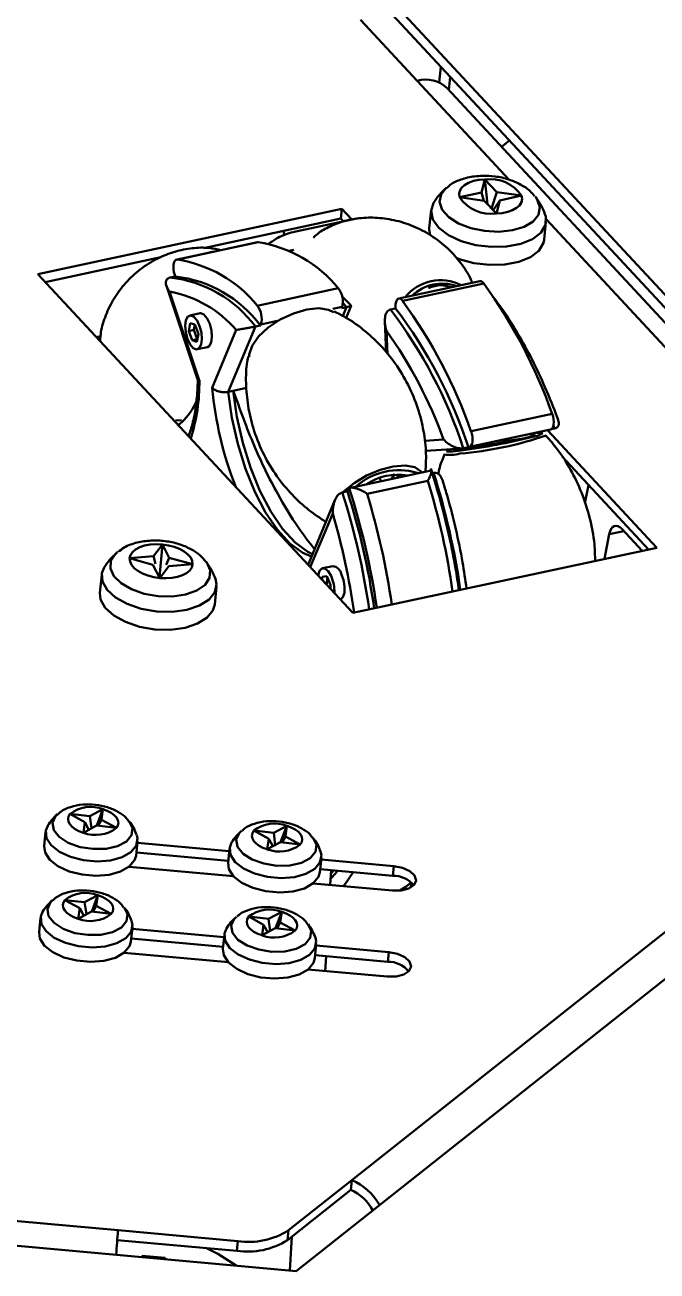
# Model space of a CAD drawing. Header units: millimetres. Extents: x 263 to 2983, y 441 to 2500.
# Drawn here: x 2351.6 to 2406.4, y 1610.5 to 1718.4 of the extents above; entities that cross this region are included whole.
import ezdxf

# ---------------------------------------------------------------- set-up
doc = ezdxf.new("R2010")
doc.units = ezdxf.units.MM
doc.header["$LTSCALE"] = 0.5
doc.layers.add('BOL', color=7, linetype='Continuous', lineweight=50)

msp = doc.modelspace()

# ---------------------------------------------------------------- linework, layer by layer
at = {"layer": 'BOL'}
for p, q in [((2381.8, 1722.27), (2438.83, 1660.93)), ((2381.7, 1721.26), (2438.23, 1660.45)), ((2380.73, 1718.89), (2385.64, 1713.61)), ((2387.69, 1714.81), (2387.55, 1713.45)), ((2385.64, 1713.61), (2393.61, 1705.04)), ((2388.37, 1712.81), (2388.49, 1713.96)), ((2430.55, 1667.43), (2388.22, 1712.97)), ((2393.62, 1708.43), (2392.94, 1707.89)), ((2391.19, 1703.94), (2391.49, 1705.06)), ((2391.49, 1705.06), (2391.72, 1702.91)), ((2391.49, 1705.06), (2392.54, 1703.97)), ((2389.31, 1703.52), (2391.19, 1703.94)), ((2391.44, 1703.2), (2389.31, 1703.52)), ((2391.19, 1703.94), (2391.42, 1703.2)), ((2392.54, 1703.97), (2392.07, 1702.55)), ((2392.54, 1703.97), (2394.67, 1703.66)), ((2394.67, 1703.66), (2392.78, 1703.24)), ((2395.9, 1703.53), (2395.85, 1703.6)), ((2352.77, 1696.87), (2379.11, 1702.51)), ((2379.02, 1701.67), (2379.11, 1702.51)), ((2379.11, 1702.51), (2379.97, 1701.59)), ((2386.84, 1702.41), (2386.68, 1700.85)), ((2392.49, 1702.11), (2391.44, 1703.2)), ((2392.78, 1703.24), (2392.21, 1702.39)), ((2392.78, 1703.24), (2392.49, 1702.11)), ((2367.13, 1699.12), (2379.02, 1701.67)), ((2375.13, 1700.55), (2380.4, 1701.68)), ((2379.02, 1701.67), (2379.25, 1701.43)), ((2396.63, 1699.83), (2396.79, 1701.39)), ((2396.8, 1701.61), (2413.4, 1683.75)), ((2374.17, 1700.24), (2374.03, 1700.6)), ((2371.8, 1699.62), (2364.78, 1698.11)), ((2371.86, 1699.62), (2364.83, 1698.12)), ((2371.8, 1699.62), (2371.86, 1699.62)), ((2353.4, 1696.18), (2363.41, 1698.33)), ((2367.87, 1698.78), (2367.16, 1698.62)), ((2374.54, 1698.89), (2374.94, 1698.96)), ((2374.57, 1698.88), (2374.94, 1698.96)), ((2380.05, 1667.52), (2352.77, 1696.87)), ((2364.62, 1696.8), (2364.67, 1696.66)), ((2363.9, 1695.84), (2366.63, 1687.69)), ((2364.23, 1696.56), (2364.67, 1696.66)), ((2391.05, 1696.25), (2384.03, 1694.75)), ((2391.4, 1696.05), (2384.38, 1694.55)), ((2364.17, 1695.36), (2366.75, 1687.67)), ((2371.77, 1694.13), (2378.79, 1695.64)), ((2379.12, 1694.02), (2378.33, 1693.85)), ((2379.08, 1693.92), (2379.12, 1694.02)), ((2379.52, 1694.01), (2379.08, 1693.92)), ((2379.52, 1694.01), (2379.19, 1694.38)), ((2379.19, 1693.24), (2379.52, 1694.01)), ((2379.48, 1693.08), (2379.91, 1694.12)), ((2383.32, 1693.8), (2383.76, 1693.89)), ((2383.76, 1693.89), (2383.76, 1694.04)), ((2365.97, 1692.62), (2365.84, 1691.93)), ((2366.82, 1693.47), (2365.94, 1693.28)), ((2366.38, 1692.5), (2365.97, 1692.62)), ((2366.37, 1692.5), (2366.28, 1692.03)), ((2366.67, 1691.69), (2366.38, 1692.5)), ((2372.05, 1692.42), (2372.09, 1692.51)), ((2373.64, 1692.84), (2372.09, 1692.51)), ((2382.83, 1692.75), (2382.93, 1690.08)), ((2358.2, 1691.49), (2357.84, 1691.41)), ((2366.28, 1692.03), (2365.84, 1691.93)), ((2365.84, 1691.93), (2366.13, 1691.13)), ((2366.28, 1692.03), (2366.57, 1691.22)), ((2366.54, 1691.01), (2366.67, 1691.69)), ((2367.87, 1687.02), (2369.96, 1692.03)), ((2371.61, 1692.32), (2369.26, 1686.66)), ((2371.61, 1692.32), (2372.05, 1692.42)), ((2382.98, 1691.96), (2383.06, 1689.94)), ((2366.57, 1691.22), (2366.13, 1691.13)), ((2366.13, 1691.13), (2366.54, 1691.01)), ((2366.57, 1691.22), (2366.58, 1691.22)), ((2366.57, 1690.35), (2367.45, 1690.53)), ((2369.26, 1686.66), (2369.7, 1686.76)), ((2369.7, 1686.76), (2370.83, 1687)), ((2364.69, 1684.17), (2365.21, 1684.22)), ((2390.3, 1683.26), (2397.33, 1684.76)), ((2390.17, 1681.89), (2397.19, 1683.4)), ((2396.21, 1683.19), (2396.28, 1683.11)), ((2396.93, 1683.34), (2406.39, 1673.16)), ((2397.53, 1683.48), (2397.26, 1683.42)), ((2397.53, 1683.48), (2397.44, 1683.76)), ((2386.28, 1682.42), (2387.92, 1682.54)), ((2386.37, 1681.55), (2389.51, 1681.77)), ((2389.63, 1681.79), (2390.07, 1681.88)), ((2390.14, 1681.89), (2390.07, 1681.88)), ((2391.35, 1682.15), (2391.39, 1681.93)), ((2391.37, 1682.07), (2391.39, 1681.93)), ((2393.36, 1682.29), (2393.31, 1682.57)), ((2393.36, 1682.29), (2393.34, 1682.43)), ((2398.19, 1681.06), (2405.67, 1673.01)), ((2386.83, 1679.85), (2379.85, 1678.36)), ((2383.9, 1679.23), (2384.11, 1679.54)), ((2385.69, 1679.61), (2385.62, 1679.65)), ((2386.56, 1678.97), (2381.29, 1677.84)), ((2382.52, 1678.93), (2382.34, 1679.27)), ((2400.48, 1678.59), (2400.17, 1677.01)), ((2379.15, 1677.96), (2379.59, 1678.06)), ((2379.63, 1678.15), (2379.59, 1678.06)), ((2378.51, 1677.28), (2376.24, 1671.84)), ((2378.31, 1676.12), (2376.37, 1671.47)), ((2401.85, 1672.19), (2402.27, 1674.34)), ((2403.53, 1674.6), (2402.27, 1674.34)), ((2405.12, 1672.89), (2403.35, 1674.79)), ((2362.79, 1672.42), (2363.56, 1673.45)), ((2363.56, 1673.45), (2363.3, 1670.61)), ((2363.56, 1673.45), (2364.15, 1672.29)), ((2406.39, 1673.16), (2380.05, 1667.52)), ((2359.68, 1672.79), (2359.61, 1672.74)), ((2360.72, 1672.25), (2362.79, 1672.42)), ((2362.74, 1671.69), (2360.72, 1672.25)), ((2362.79, 1672.42), (2362.95, 1671.76)), ((2364.15, 1672.29), (2363.88, 1671.68)), ((2364.15, 1672.29), (2366.17, 1671.73)), ((2363.33, 1670.54), (2362.74, 1671.69)), ((2364.1, 1671.56), (2363.33, 1670.54)), ((2366.17, 1671.73), (2364.1, 1671.56)), ((2378.31, 1671.57), (2377.43, 1671.38)), ((2358.3, 1670.82), (2358.14, 1669.26)), ((2377.4, 1670.64), (2377.39, 1670.38)), ((2377.79, 1670.69), (2377.4, 1670.64)), ((2378.13, 1669.96), (2377.79, 1670.69)), ((2377.8, 1669.96), (2377.79, 1669.96)), ((2377.83, 1670.6), (2377.8, 1669.96)), ((2377.8, 1669.96), (2377.81, 1669.93)), ((2378.11, 1669.61), (2378.13, 1669.96)), ((2368.09, 1668.24), (2368.25, 1669.8)), ((2438.83, 1660.93), (2375.14, 1610.51)), ((2427.24, 1655.81), (2379.96, 1618.38)), ((2357.27, 1649.9), (2358.41, 1650.52)), ((2358.41, 1650.52), (2357.87, 1649.09)), ((2358.41, 1650.52), (2358.27, 1649.6)), ((2354.49, 1650.09), (2354.3, 1649.9)), ((2356.84, 1649.39), (2355.55, 1650.1)), ((2355.55, 1650.1), (2357.27, 1649.9)), ((2356.71, 1648.48), (2356.84, 1649.39)), ((2356.84, 1649.39), (2357.19, 1648.74)), ((2357.27, 1649.9), (2357.41, 1648.86)), ((2358.27, 1649.6), (2358, 1649.08)), ((2358.27, 1649.6), (2359.57, 1648.9)), ((2353.44, 1648.56), (2353.31, 1647.31)), ((2357.85, 1649.09), (2356.71, 1648.48)), ((2359.57, 1648.9), (2357.85, 1649.09)), ((2370.42, 1648.65), (2370.23, 1648.46)), ((2372.78, 1647.95), (2371.48, 1648.66)), ((2371.48, 1648.66), (2373.2, 1648.46)), ((2373.2, 1648.46), (2374.34, 1649.07)), ((2373.2, 1648.46), (2373.34, 1647.41)), ((2374.34, 1649.07), (2373.8, 1647.65)), ((2374.34, 1649.07), (2374.21, 1648.16)), ((2361.27, 1646.49), (2361.4, 1647.74)), ((2361.39, 1647.6), (2369.35, 1646.88)), ((2372.64, 1647.04), (2372.78, 1647.95)), ((2373.78, 1647.65), (2372.64, 1647.04)), ((2372.78, 1647.95), (2373.12, 1647.3)), ((2375.5, 1647.45), (2373.78, 1647.65)), ((2374.21, 1648.16), (2373.93, 1647.63)), ((2374.21, 1648.16), (2375.5, 1647.45)), ((2361.3, 1646.76), (2369.26, 1646.04)), ((2369.37, 1647.12), (2369.25, 1645.87)), ((2377.2, 1645.05), (2377.33, 1646.3)), ((2377.32, 1646.16), (2383.61, 1645.59)), ((2369.71, 1644.71), (2360.68, 1645.53)), ((2377.23, 1645.32), (2383.53, 1644.75)), ((2378.1, 1643.95), (2378.18, 1645.23)), ((2378.39, 1645.21), (2378.16, 1644.93)), ((2383.61, 1645.59), (2383.53, 1644.75)), ((2383.49, 1643.46), (2376.61, 1644.08)), ((2356.82, 1642.45), (2357.96, 1643.07)), ((2357.96, 1643.07), (2357.43, 1641.64)), ((2357.96, 1643.07), (2357.83, 1642.15)), ((2384.61, 1643.54), (2384.32, 1643.58)), ((2354.05, 1642.64), (2353.85, 1642.45)), ((2356.4, 1641.94), (2355.1, 1642.65)), ((2355.1, 1642.65), (2356.82, 1642.45)), ((2356.27, 1641.03), (2356.4, 1641.94)), ((2356.4, 1641.94), (2356.74, 1641.29)), ((2356.82, 1642.45), (2356.97, 1641.41)), ((2357.83, 1642.15), (2357.56, 1641.62)), ((2357.83, 1642.15), (2359.13, 1641.44)), ((2353, 1641.11), (2352.87, 1639.86)), ((2357.41, 1641.64), (2356.27, 1641.03)), ((2359.13, 1641.44), (2357.41, 1641.64)), ((2369.98, 1641.2), (2369.78, 1641.01)), ((2372.33, 1640.5), (2371.04, 1641.21)), ((2371.04, 1641.21), (2372.76, 1641.01)), ((2372.76, 1641.01), (2373.9, 1641.62)), ((2372.76, 1641.01), (2372.9, 1639.96)), ((2373.9, 1641.62), (2373.36, 1640.2)), ((2373.76, 1640.71), (2373.49, 1640.18)), ((2373.9, 1641.62), (2373.76, 1640.71)), ((2373.76, 1640.71), (2375.06, 1640)), ((2360.83, 1639.04), (2360.96, 1640.29)), ((2360.94, 1640.15), (2368.91, 1639.43)), ((2368.93, 1639.67), (2368.8, 1638.42)), ((2372.2, 1639.59), (2372.33, 1640.5)), ((2373.34, 1640.2), (2372.2, 1639.59)), ((2372.33, 1640.5), (2372.68, 1639.84)), ((2375.06, 1640), (2373.34, 1640.2)), ((2360.85, 1639.31), (2368.82, 1638.59)), ((2376.76, 1637.6), (2376.89, 1638.85)), ((2376.87, 1638.71), (2383.17, 1638.14)), ((2369.27, 1637.26), (2360.23, 1638.08)), ((2376.79, 1637.87), (2383.08, 1637.3)), ((2377.66, 1636.5), (2377.74, 1637.78)), ((2383.17, 1638.14), (2383.08, 1637.3)), ((2383.04, 1636.01), (2376.17, 1636.63)), ((2375.14, 1610.51), (2254.41, 1621.44)), ((2359.71, 1614.05), (2270.09, 1622.16)), ((2379.96, 1618.38), (2374.48, 1614.05)), ((2379.96, 1618.38), (2379.87, 1617.54)), ((2379.87, 1617.54), (2374.39, 1613.2)), ((2370.09, 1613.11), (2359.71, 1614.05)), ((2374.48, 1614.05), (2374.39, 1613.2)), ((2370, 1612.26), (2359.65, 1613.2)), ((2370, 1612.26), (2370.09, 1613.11)), ((2374.59, 1610.56), (2374.77, 1613.5)), ((2361.8, 1611.72), (2361.81, 1611.84)), ((2361.81, 1611.84), (2361.8, 1611.72)), ((2363.8, 1611.66), (2361.81, 1611.84)), ((2363.79, 1611.53), (2363.8, 1611.66))]:
    msp.add_line(p, q, dxfattribs=at)
at = {"layer": 'BOL', "flags": 128}
for points in [[(2391.49, 1705.06), (2390.98, 1705.02), (2390.5, 1704.93), (2390.09, 1704.78), (2389.74, 1704.58), (2389.48, 1704.35), (2389.32, 1704.09), (2389.26, 1703.81), (2389.31, 1703.52)], [(2388.15, 1704.33), (2387.7, 1703.76), (2387.57, 1703.11), (2387.8, 1702.44), (2388.36, 1701.81), (2389.2, 1701.26), (2390.27, 1700.85), (2391.47, 1700.6), (2392.71, 1700.53), (2393.88, 1700.66), (2394.89, 1700.97), (2395.67, 1701.43), (2396.13, 1702.01), (2396.26, 1702.66), (2396.04, 1703.33), (2395.9, 1703.53)], [(2392.49, 1702.11), (2393, 1702.15), (2393.48, 1702.25), (2393.89, 1702.4), (2394.24, 1702.59), (2394.5, 1702.82), (2394.66, 1703.09), (2394.72, 1703.37), (2394.67, 1703.66)], [(2387.07, 1703.06), (2387.05, 1703.03), (2386.84, 1702.33), (2386.99, 1701.59), (2387.5, 1700.88), (2388.34, 1700.25), (2389.43, 1699.73), (2390.7, 1699.38), (2392.05, 1699.22), (2393.38, 1699.25), (2394.6, 1699.48), (2395.61, 1699.89), (2396.34, 1700.45), (2396.74, 1701.12), (2396.77, 1701.85), (2396.7, 1702.07)], [(2386.68, 1700.85), (2386.68, 1700.77), (2386.76, 1700.21)], [(2389.03, 1698.26), (2389.27, 1698.17), (2390.53, 1697.82), (2391.89, 1697.66), (2393.22, 1697.69), (2394.44, 1697.92), (2395.45, 1698.33), (2396.18, 1698.89), (2396.57, 1699.56), (2396.63, 1699.83)], [(2364.83, 1698.12), (2364.73, 1698.1), (2364.64, 1698.02), (2364.57, 1697.89), (2364.52, 1697.71), (2364.51, 1697.51), (2364.52, 1697.28), (2364.56, 1697.04), (2364.62, 1696.8)], [(2384.38, 1694.55), (2384.26, 1694.67), (2384.15, 1694.74), (2384.04, 1694.75), (2383.94, 1694.7), (2383.86, 1694.6), (2383.8, 1694.45), (2383.76, 1694.26), (2383.76, 1694.04)], [(2378.38, 1693.57), (2377.96, 1693.78), (2377.1, 1693.9), (2376.06, 1693.79), (2374.91, 1693.45), (2373.77, 1692.92), (2372.73, 1692.23), (2371.89, 1691.45), (2371.32, 1690.66), (2371.07, 1689.91), (2371.06, 1689.68)], [(2365.73, 1691.26), (2365.95, 1690.78), (2366.22, 1690.46), (2366.5, 1690.34), (2366.74, 1690.45), (2366.91, 1690.76), (2366.97, 1691.23), (2366.93, 1691.8), (2366.78, 1692.36), (2366.56, 1692.84), (2366.29, 1693.17), (2366.01, 1693.29), (2365.77, 1693.18), (2365.6, 1692.86), (2365.54, 1692.39), (2365.58, 1691.83), (2365.73, 1691.26)], [(2367.45, 1690.53), (2367.62, 1690.63), (2367.78, 1690.95), (2367.85, 1691.42), (2367.81, 1691.99), (2367.66, 1692.55), (2367.44, 1693.03), (2367.16, 1693.36), (2366.89, 1693.47), (2366.82, 1693.47)], [(2369.26, 1686.66), (2369.57, 1684.41), (2370.08, 1682.17), (2370.75, 1680.01), (2371.57, 1678), (2372.5, 1676.22), (2373.53, 1674.71), (2374.61, 1673.53), (2375.71, 1672.72), (2376.47, 1672.39)], [(2369.7, 1686.76), (2370.01, 1684.51), (2370.52, 1682.26), (2371.19, 1680.1), (2372, 1678.1), (2372.94, 1676.31), (2373.97, 1674.81), (2375.05, 1673.63), (2376.15, 1672.82), (2376.56, 1672.61)], [(2397.33, 1684.76), (2397.4, 1684.54), (2397.44, 1684.3), (2397.46, 1684.06), (2397.45, 1683.85), (2397.41, 1683.66), (2397.35, 1683.52), (2397.27, 1683.43), (2397.19, 1683.4)], [(2390.14, 1681.89), (2390.24, 1681.93), (2390.32, 1682.02), (2390.39, 1682.16), (2390.42, 1682.34), (2390.43, 1682.56), (2390.42, 1682.79), (2390.37, 1683.03), (2390.3, 1683.26)], [(2388.95, 1681.62), (2389.24, 1681.63), (2389.91, 1681.7)], [(2394.96, 1682.65), (2394.24, 1682.55), (2393.34, 1682.41)], [(2388.17, 1681.54), (2388.25, 1681.49), (2388.31, 1681.49)], [(2388.31, 1681.49), (2388.69, 1681.51), (2389.45, 1681.59)], [(2388.82, 1681.66), (2388.87, 1681.62), (2388.95, 1681.62)], [(2386.06, 1679.69), (2386, 1679.75), (2385.43, 1680.13), (2384.6, 1680.28), (2383.56, 1680.21), (2382.42, 1679.91), (2381.25, 1679.41), (2380.16, 1678.76), (2379.23, 1678), (2379.21, 1677.98)], [(2383.35, 1679.11), (2383.48, 1679.26), (2383.7, 1679.55)], [(2378.32, 1676.82), (2378.14, 1676.4), (2378.14, 1676.39)], [(2403.35, 1674.79), (2403.18, 1674.94), (2403.01, 1675.04), (2402.85, 1675.07), (2402.69, 1675.04), (2402.55, 1674.95), (2402.43, 1674.8), (2402.34, 1674.59), (2402.27, 1674.34)], [(2363.56, 1673.45), (2363.02, 1673.47), (2362.5, 1673.44), (2362.02, 1673.35), (2361.6, 1673.21), (2361.24, 1673.02), (2360.97, 1672.79), (2360.79, 1672.53), (2360.72, 1672.25)], [(2366.17, 1671.73), (2366.14, 1672.02), (2366.01, 1672.31), (2365.77, 1672.59), (2365.45, 1672.84), (2365.05, 1673.06), (2364.59, 1673.24), (2364.09, 1673.37), (2363.56, 1673.45)], [(2359.61, 1672.74), (2359.49, 1672.63), (2359.1, 1672.03), (2359.05, 1671.37), (2359.35, 1670.71), (2359.97, 1670.09), (2360.88, 1669.57), (2361.98, 1669.18), (2363.2, 1668.97)], [(2360.72, 1672.25), (2360.75, 1671.96), (2360.88, 1671.68), (2361.12, 1671.4), (2361.44, 1671.15), (2361.84, 1670.93), (2362.3, 1670.75), (2362.8, 1670.62), (2363.33, 1670.54)], [(2358.52, 1671.46), (2358.32, 1670.96), (2358.36, 1670.23), (2358.76, 1669.51), (2359.5, 1668.84), (2360.51, 1668.29), (2361.73, 1667.88), (2363.07, 1667.65)], [(2363.2, 1668.97), (2364.43, 1668.95), (2365.57, 1669.12), (2366.54, 1669.46), (2367.25, 1669.95), (2367.65, 1670.55), (2367.7, 1671.21), (2367.4, 1671.88), (2367.35, 1671.94)], [(2363.33, 1670.54), (2363.87, 1670.52), (2364.39, 1670.55), (2364.87, 1670.64), (2365.29, 1670.78), (2365.65, 1670.97), (2365.92, 1671.2), (2366.1, 1671.46), (2366.17, 1671.73)], [(2378.17, 1670.72), (2377.92, 1671.13), (2377.64, 1671.36), (2377.37, 1671.36), (2377.17, 1671.15), (2377.05, 1670.75)], [(2379, 1668.65), (2379.2, 1668.87), (2379.32, 1669.27), (2379.33, 1669.8), (2379.24, 1670.37), (2379.05, 1670.91)], [(2363.07, 1667.65), (2364.42, 1667.62), (2365.68, 1667.79), (2366.77, 1668.15), (2367.6, 1668.67), (2368.1, 1669.31), (2368.25, 1670.02), (2368.16, 1670.47)], [(2358.14, 1669.26), (2358.2, 1668.67), (2358.6, 1667.95), (2359.34, 1667.28), (2360.35, 1666.73), (2361.57, 1666.32), (2362.91, 1666.09)], [(2362.91, 1666.09), (2364.26, 1666.06), (2365.52, 1666.23), (2366.61, 1666.59), (2367.44, 1667.11), (2367.94, 1667.74), (2368.09, 1668.24)], [(2359.57, 1648.9), (2359.7, 1649.11), (2359.74, 1649.33), (2359.7, 1649.56), (2359.58, 1649.79), (2359.38, 1650.01), (2359.11, 1650.21), (2358.78, 1650.38), (2358.41, 1650.52)], [(2354.3, 1649.9), (2354.03, 1649.32), (2354.14, 1648.7), (2354.62, 1648.11), (2355.4, 1647.6), (2356.42, 1647.24), (2357.55, 1647.07), (2358.68, 1647.09), (2359.68, 1647.32), (2360.44, 1647.72), (2360.88, 1648.26), (2360.96, 1648.86), (2360.69, 1649.46)], [(2355.55, 1650.1), (2355.42, 1649.89), (2355.38, 1649.67), (2355.41, 1649.43), (2355.54, 1649.21), (2355.74, 1648.99), (2356, 1648.79), (2356.33, 1648.62), (2356.71, 1648.48)], [(2353.62, 1649.07), (2353.46, 1648.66), (2353.51, 1648.02), (2353.92, 1647.39), (2354.64, 1646.83), (2355.6, 1646.38), (2356.73, 1646.1), (2357.91, 1645.99), (2359.06, 1646.08), (2360.06, 1646.35), (2360.82, 1646.79), (2361.28, 1647.34), (2361.4, 1647.97), (2361.33, 1648.28)], [(2370.23, 1648.46), (2369.96, 1647.88), (2370.07, 1647.26), (2370.55, 1646.66), (2371.34, 1646.16), (2372.35, 1645.8), (2373.48, 1645.62), (2374.61, 1645.65), (2375.61, 1645.88), (2376.37, 1646.28), (2376.82, 1646.81), (2376.9, 1647.42), (2376.62, 1648.01)], [(2371.48, 1648.66), (2371.35, 1648.45), (2371.31, 1648.22), (2371.35, 1647.99), (2371.47, 1647.76), (2371.67, 1647.55), (2371.94, 1647.35), (2372.27, 1647.18), (2372.64, 1647.04)], [(2375.5, 1647.45), (2375.63, 1647.66), (2375.67, 1647.89), (2375.64, 1648.12), (2375.51, 1648.35), (2375.31, 1648.57), (2375.05, 1648.77), (2374.72, 1648.94), (2374.34, 1649.07)], [(2353.31, 1647.31), (2353.39, 1646.77), (2353.79, 1646.14), (2354.51, 1645.58), (2355.47, 1645.13), (2356.6, 1644.85), (2357.79, 1644.74), (2358.93, 1644.83), (2359.93, 1645.11), (2360.69, 1645.54), (2361.15, 1646.09), (2361.27, 1646.49)], [(2369.55, 1647.63), (2369.39, 1647.21), (2369.45, 1646.57), (2369.85, 1645.94), (2370.57, 1645.38), (2371.53, 1644.94), (2372.66, 1644.65), (2373.85, 1644.55), (2374.99, 1644.64), (2375.99, 1644.91), (2376.75, 1645.34), (2377.21, 1645.9), (2377.33, 1646.52), (2377.26, 1646.84)], [(2369.25, 1645.87), (2369.32, 1645.33), (2369.72, 1644.7), (2370.44, 1644.13), (2371.4, 1643.69), (2372.53, 1643.41), (2373.72, 1643.3), (2374.86, 1643.39), (2375.86, 1643.66), (2376.62, 1644.1), (2377.09, 1644.65), (2377.2, 1645.05)], [(2378.14, 1644.52), (2378.54, 1644.95), (2378.73, 1645.18)], [(2379.24, 1643.85), (2379.57, 1644.28), (2380.09, 1645.06)], [(2383.61, 1645.59), (2384.37, 1645.44), (2385, 1645.15), (2385.41, 1644.77), (2385.54, 1644.35), (2385.37, 1643.95), (2384.91, 1643.65), (2384.25, 1643.47), (2383.49, 1643.46)], [(2384.13, 1643.46), (2384.65, 1643.8), (2385.12, 1644.17)], [(2359.13, 1641.44), (2359.25, 1641.65), (2359.3, 1641.88), (2359.26, 1642.11), (2359.14, 1642.34), (2358.94, 1642.56), (2358.67, 1642.76), (2358.34, 1642.93), (2357.96, 1643.07)], [(2353.85, 1642.45), (2353.59, 1641.87), (2353.7, 1641.25), (2354.17, 1640.66), (2354.96, 1640.15), (2355.97, 1639.79), (2357.11, 1639.62), (2358.23, 1639.64), (2359.23, 1639.87), (2360, 1640.27), (2360.44, 1640.81), (2360.52, 1641.41), (2360.24, 1642.01)], [(2355.1, 1642.65), (2354.98, 1642.44), (2354.93, 1642.22), (2354.97, 1641.98), (2355.09, 1641.75), (2355.29, 1641.54), (2355.56, 1641.34), (2355.89, 1641.17), (2356.27, 1641.03)], [(2353.18, 1641.62), (2353.01, 1641.21), (2353.07, 1640.56), (2353.48, 1639.94), (2354.19, 1639.37), (2355.16, 1638.93), (2356.28, 1638.65), (2357.47, 1638.54), (2358.61, 1638.63), (2359.61, 1638.9), (2360.38, 1639.33), (2360.84, 1639.89), (2360.96, 1640.51), (2360.89, 1640.83)], [(2369.78, 1641.01), (2369.52, 1640.43), (2369.63, 1639.81), (2370.1, 1639.21), (2370.89, 1638.71), (2371.91, 1638.35), (2373.04, 1638.17), (2374.16, 1638.2), (2375.16, 1638.43), (2375.93, 1638.83), (2376.37, 1639.36), (2376.45, 1639.97), (2376.17, 1640.56)], [(2371.04, 1641.21), (2370.91, 1641), (2370.86, 1640.77), (2370.9, 1640.54), (2371.02, 1640.31), (2371.22, 1640.09), (2371.49, 1639.9), (2371.82, 1639.73), (2372.2, 1639.59)], [(2375.06, 1640), (2375.19, 1640.21), (2375.23, 1640.44), (2375.19, 1640.67), (2375.07, 1640.9), (2374.87, 1641.12), (2374.6, 1641.31), (2374.27, 1641.49), (2373.9, 1641.62)], [(2352.87, 1639.86), (2352.94, 1639.32), (2353.35, 1638.69), (2354.06, 1638.13), (2355.03, 1637.68), (2356.15, 1637.4), (2357.34, 1637.29), (2358.49, 1637.38), (2359.48, 1637.65), (2360.25, 1638.09), (2360.71, 1638.64), (2360.83, 1639.04)], [(2369.11, 1640.18), (2368.94, 1639.76), (2369, 1639.12), (2369.41, 1638.49), (2370.12, 1637.93), (2371.09, 1637.49), (2372.21, 1637.2), (2373.4, 1637.1), (2374.55, 1637.19), (2375.54, 1637.46), (2376.31, 1637.89), (2376.77, 1638.45), (2376.89, 1639.07), (2376.82, 1639.39)], [(2368.8, 1638.42), (2368.87, 1637.87), (2369.28, 1637.25), (2370, 1636.68), (2370.96, 1636.24), (2372.09, 1635.95), (2373.27, 1635.85), (2374.42, 1635.94), (2375.42, 1636.21), (2376.18, 1636.64), (2376.64, 1637.2), (2376.76, 1637.6)], [(2383.17, 1638.14), (2383.93, 1637.99), (2384.56, 1637.7), (2384.97, 1637.32), (2385.1, 1636.9), (2384.92, 1636.5), (2384.47, 1636.2), (2383.81, 1636.02), (2383.04, 1636.01)], [(2367.32, 1612.51), (2368.35, 1612.01), (2369.96, 1610.98)]]:
    msp.add_lwpolyline(points, dxfattribs=at)
at = {"layer": 'BOL'}
for centre, radius, start, end in [((2386.37, 1711.04), 2.68, 46.2191, 105.7999), ((2391.95, 1701.79), 3.31, 34.3888, 97.8456), ((2391.65, 1700.25), 5.37, 130.5445, 148.483), ((2392.03, 1705.39), 3.31, 214.3888, 277.8461), ((2391.65, 1700.25), 5.37, 19.7775, 37.7161), ((2370.17, 1688.66), 11.09, 38.9564, 81.2643), ((2363.15, 1687.16), 11.09, 38.9564, 81.2643), ((2363.12, 1686.08), 10.54, 36.2991, 83.9217), ((2363.55, 1686.17), 10.54, 36.2991, 83.9217), ((2387.66, 1692.37), 3.96, 63.1907, 140.9819), ((2387.8, 1692.29), 3.75, 70.5195, 133.6532), ((2391.08, 1695.89), 0.359, 26.0687, 94.3485), ((2356.09, 1670.31), 43.69, 19.3105, 36.0878), ((2362.31, 1685.42), 10.11, 40.8276, 79.3936), ((2377.38, 1694.51), 1.81, 344.0774, 38.4694), ((2370.35, 1693.01), 1.81, 344.0774, 38.4694), ((2350.44, 1668.88), 41.26, 18.2393, 37.1591), ((2350.88, 1668.97), 41.26, 18.2393, 37.1591), ((2349.06, 1668.81), 43.69, 19.3105, 36.0878), ((2350.32, 1668.81), 40.03, 20.0614, 35.337), ((2350.71, 1687.46), 16.05, 342.4717, 0.7374), ((2397.98, 1689.61), 30.21, 184.9095, 201.6999), ((2386.7, 1712.25), 31.05, 274.855, 288.9965), ((2395.53, 1680.54), 2.45, 82.1932, 103.0159), ((2394.99, 1684.15), 1.47, 273.5121, 306.4852), ((2395.18, 1685.28), 2.57, 278.1285, 301.2707), ((2396.15, 1680.13), 2.98, 83.01, 101.0588), ((2388.85, 1680.47), 1.27, 102.3655, 122.2961), ((2381.57, 1740.22), 59.16, 277.6555, 283.661), ((2397.89, 1649.51), 33.19, 101.3291, 104.1582), ((2383.41, 1730.33), 49.06, 277.6076, 283.7567), ((2391.24, 1688.25), 6.19, 271.2134, 289.8191), ((2388.51, 1684.24), 3.04, 259.6266, 285.552), ((2384.04, 1674.33), 5.55, 73.4795, 131.8906), ((2328.12, 1660.82), 61.86, 8.0823, 17.7239), ((2383.95, 1674.67), 4.82, 80.008, 124.1647), ((2323.99, 1659.94), 65.4, 8.298, 16.9158), ((2320.22, 1659.13), 61.86, 8.0823, 17.7239), ((2320.66, 1659.22), 61.86, 8.0823, 17.7239), ((2379.99, 1678.02), 0.392, 130.3524, 159.5236), ((2319.79, 1659.04), 62.97, 8.1529, 17.8256), ((2318.72, 1658.81), 65.4, 8.298, 16.9158), ((2320.95, 1659.29), 59.78, 7.9389, 16.3522), ((2363.1, 1668.65), 5.37, 130.5445, 148.483), ((2363.1, 1668.65), 5.37, 19.7775, 37.7161), ((2378.23, 1670.73), 0.838, 11.9927, 84.3803), ((2375.28, 1669.39), 3.18, 357.2057, 24.7485), ((2357.35, 1647.76), 2.95, 68.8913, 127.5821), ((2357.28, 1646.83), 4.3, 130.5445, 148.483), ((2357.28, 1646.83), 4.3, 19.7775, 37.7161), ((2357.77, 1651.23), 2.95, 248.8916, 307.5825), ((2373.22, 1645.38), 4.3, 130.5445, 148.483), ((2373.28, 1646.32), 2.95, 68.8912, 127.5829), ((2373.7, 1649.79), 2.95, 248.8913, 307.5821), ((2373.22, 1645.38), 4.3, 19.7775, 37.7161), ((2383.57, 1642.47), 2.28, 39.3814, 91.1837), ((2384.01, 1644.13), 1.12, 337.7237, 1.7864), ((2356.9, 1640.31), 2.95, 68.8922, 127.5819), ((2356.84, 1639.38), 4.3, 130.5445, 148.483), ((2356.84, 1639.38), 4.3, 19.7775, 37.7161), ((2372.83, 1638.87), 2.95, 68.8906, 127.5835), ((2357.33, 1643.78), 2.95, 248.8922, 307.5819), ((2372.77, 1637.93), 4.3, 130.5445, 148.483), ((2373.26, 1642.34), 2.95, 248.8902, 307.5838), ((2372.77, 1637.93), 4.3, 19.7775, 37.7161), ((2383.13, 1635.02), 2.28, 39.3809, 91.1842), ((2377.95, 1613.71), 5.09, 29.7591, 66.7515), ((2378.35, 1614.01), 3.85, 27.0773, 66.6296), ((2260.78, 1620.42), 99.13, 355.0789, 356.311), ((2371.02, 1619.48), 6.45, 261.6998, 302.4728), ((2370.93, 1618.64), 6.45, 261.6998, 302.4728)]:
    msp.add_arc(centre, radius, start, end, dxfattribs=at)
for points, knots in [([(2391.27, 1705.38), (2391.05, 1705.37), (2390.4, 1705.33), (2389.45, 1705.09), (2388.64, 1704.75), (2388.3, 1704.42), (2388.21, 1704.34)], [0, 0, 0, 0, 0.193155, 0.556224, 0.884186, 1, 1, 1, 1]), ([(2395.8, 1703.61), (2395.68, 1703.76), (2395.35, 1704.16), (2394.59, 1704.65), (2393.57, 1705.09), (2392.42, 1705.36), (2391.64, 1705.37), (2391.27, 1705.38)], [0, 0, 0, 0, 0.124436, 0.3292, 0.554368, 0.785912, 1, 1, 1, 1]), ([(2390.39, 1696.11), (2390.37, 1696.18), (2390.17, 1696.73), (2389.53, 1697.7), (2388.45, 1699), (2387.07, 1700.11), (2385.5, 1700.98), (2383.86, 1701.53), (2382.21, 1701.78), (2380.65, 1701.75), (2379.21, 1701.47), (2377.96, 1700.96), (2377.12, 1700.49), (2376.73, 1700.1), (2376.65, 1700.02)], [0, 0, 0, 0, 0.012684, 0.109831, 0.209425, 0.320469, 0.428951, 0.533922, 0.634628, 0.730475, 0.820722, 0.904409, 0.980176, 1, 1, 1, 1]), ([(2380.4, 1701.68), (2380.4, 1701.68), (2380.51, 1701.7), (2380.63, 1701.7), (2380.74, 1701.7)], [0, 0, 0, 0, 0.017561, 1, 1, 1, 1]), ([(2375.08, 1700.53), (2375.02, 1700.52), (2374.49, 1700.43), (2373.69, 1700.12), (2373.02, 1699.67), (2372.76, 1699.5)], [0, 0, 0, 0, 0.075698, 0.639965, 1, 1, 1, 1]), ([(2368.66, 1698.95), (2368.31, 1699.02), (2367.48, 1699.19), (2366.12, 1699.14), (2364.61, 1698.85), (2363.08, 1698.24), (2361.63, 1697.33), (2360.35, 1696.15), (2359.34, 1694.79), (2358.63, 1693.34), (2358.23, 1692.08), (2358.18, 1691.32), (2358.16, 1691.07)], [0, 0, 0, 0, 0.071091, 0.171592, 0.276271, 0.383752, 0.503453, 0.620808, 0.734691, 0.844154, 0.948531, 1, 1, 1, 1]), ([(2364.17, 1695.36), (2364.17, 1695.36), (2364.06, 1695.51), (2363.89, 1695.78), (2363.82, 1696.13), (2363.9, 1696.37), (2364.04, 1696.5), (2364.17, 1696.54), (2364.23, 1696.56)], [0, 0, 0, 0, 0.002979, 0.336063, 0.617241, 0.785583, 0.892362, 1, 1, 1, 1]), ([(2386.62, 1695.65), (2386.8, 1695.72), (2387.29, 1695.9), (2387.98, 1695.92), (2388.41, 1695.77), (2388.56, 1695.72)], [0, 0, 0, 0, 0.266994, 0.751509, 1, 1, 1, 1]), ([(2379.9, 1694.13), (2379.76, 1694.3), (2379.53, 1694.56), (2379.29, 1694.76), (2379.21, 1694.84)], [0, 0, 0, 0, 0.6424879, 1, 1, 1, 1]), ([(2397.86, 1684.17), (2397.79, 1684.37), (2397.39, 1685.46), (2396.6, 1687.36), (2395.45, 1689.78), (2394.21, 1692), (2393.11, 1693.72), (2392.41, 1694.63), (2392.17, 1694.93)], [0, 0, 0, 0, 0.0473588, 0.2575733, 0.4680891, 0.6789659, 0.8903191, 1, 1, 1, 1]), ([(2386.35, 1679.75), (2386.38, 1680.27), (2386.44, 1681.43), (2386.22, 1683.28), (2385.72, 1685.29), (2384.9, 1687.27), (2383.79, 1689.12), (2382.47, 1690.73), (2381.01, 1692.06), (2379.65, 1693.04), (2378.76, 1693.46), (2378.43, 1693.63)], [0, 0, 0, 0, 0.092765, 0.209072, 0.326998, 0.457263, 0.583286, 0.704604, 0.821172, 0.932725, 1, 1, 1, 1]), ([(2379.52, 1694.01), (2379.58, 1694.03), (2379.71, 1694.06), (2379.85, 1694.09), (2379.93, 1694.12), (2379.9, 1694.12), (2379.89, 1694.12)], [0, 0, 0, 0, 0.220491, 0.439282, 0.784179, 1, 1, 1, 1]), ([(2383.32, 1693.8), (2383.26, 1693.78), (2383.12, 1693.73), (2382.96, 1693.53), (2382.83, 1693.18), (2382.81, 1692.63), (2382.9, 1692.19), (2382.98, 1691.96), (2382.98, 1691.96)], [0, 0, 0, 0, 0.107628, 0.214422, 0.382773, 0.663945, 0.997013, 1, 1, 1, 1]), ([(2369.96, 1692.03), (2369.96, 1692.03), (2370.07, 1692.05), (2370.31, 1692.09), (2370.74, 1692.16), (2371.11, 1692.22), (2371.39, 1692.28), (2371.54, 1692.31), (2371.61, 1692.32)], [0, 0, 0, 0, 0.002968, 0.336057, 0.61723, 0.785579, 0.892363, 1, 1, 1, 1]), ([(2370.98, 1689.72), (2370.94, 1689.51), (2370.79, 1688.68), (2370.78, 1687.16), (2370.98, 1685.2), (2371.49, 1683.18), (2372.3, 1681.21), (2373.42, 1679.35), (2374.74, 1677.75), (2376.18, 1676.41), (2377.22, 1675.73), (2377.73, 1675.4)], [0, 0, 0, 0, 0.040608, 0.155384, 0.272951, 0.392148, 0.523822, 0.651208, 0.773841, 0.891666, 1, 1, 1, 1]), ([(2366.62, 1687.7), (2366.62, 1687.48), (2366.6, 1686.66), (2366.47, 1685.35), (2366.21, 1683.94), (2365.95, 1683.21), (2365.84, 1682.89)], [0, 0, 0, 0, 0.1163536, 0.432574, 0.7469013, 1, 1, 1, 1]), ([(2366.75, 1687.67), (2366.75, 1687.67), (2366.7, 1687.67), (2366.64, 1687.67), (2366.64, 1687.69), (2366.64, 1687.7)], [0, 0, 0, 0, 0.015643, 0.617651, 1, 1, 1, 1]), ([(2367.87, 1687.02), (2367.87, 1687.02), (2367.92, 1686.97), (2368.05, 1686.86), (2368.31, 1686.73), (2368.63, 1686.65), (2368.96, 1686.62), (2369.16, 1686.65), (2369.26, 1686.66)], [0, 0, 0, 0, 0.004816, 0.189222, 0.404959, 0.607215, 0.803496, 1, 1, 1, 1]), ([(2369.7, 1686.76), (2370.28, 1685.14), (2371.42, 1681.96), (2373.37, 1678.04), (2375.15, 1675.07), (2376.26, 1673.66), (2376.74, 1673.04)], [0, 0, 0, 0, 0.299906, 0.59235, 0.823211, 1, 1, 1, 1]), ([(2364.87, 1683.75), (2364.94, 1683.8), (2365.53, 1684.23), (2366.07, 1684.96), (2366.47, 1685.76), (2366.49, 1685.81)], [0, 0, 0, 0, 0.109647, 0.947966, 1, 1, 1, 1]), ([(2397.86, 1684.17), (2397.89, 1684.06), (2397.94, 1683.89), (2397.86, 1683.68), (2397.73, 1683.54), (2397.6, 1683.5), (2397.53, 1683.48)], [0, 0, 0, 0, 0.397502, 0.6625, 0.830577, 1, 1, 1, 1]), ([(2395.75, 1682.89), (2395.75, 1682.89), (2395.76, 1682.89), (2395.7, 1682.86), (2395.52, 1682.8), (2395.22, 1682.72), (2395.05, 1682.67)], [0, 0, 0, 0, 0.006955, 0.186662, 0.546091, 1, 1, 1, 1]), ([(2401.05, 1672.02), (2401.04, 1672.5), (2401.01, 1673.77), (2400.62, 1675.76), (2399.93, 1677.93), (2398.97, 1679.91), (2397.93, 1681.57), (2397.12, 1682.49), (2396.78, 1682.88)], [0, 0, 0, 0, 0.120766, 0.318448, 0.509053, 0.69295, 0.870699, 1, 1, 1, 1]), ([(2389.63, 1681.79), (2389.56, 1681.78), (2389.41, 1681.76), (2389.12, 1681.8), (2388.74, 1681.93), (2388.3, 1682.18), (2388.04, 1682.41), (2387.92, 1682.54), (2387.92, 1682.54)], [0, 0, 0, 0, 0.107626, 0.214421, 0.382781, 0.663943, 0.997036, 1, 1, 1, 1]), ([(2388.01, 1681.27), (2387.83, 1680.84), (2387.6, 1680.28), (2387.48, 1679.69), (2387.45, 1679.56)], [0, 0, 0, 0, 0.7832291, 1, 1, 1, 1]), ([(2389.01, 1681.62), (2388.99, 1681.62), (2388.95, 1681.62), (2388.96, 1681.62), (2388.96, 1681.62)], [0, 0, 0, 0, 0.549717, 1, 1, 1, 1]), ([(2386.83, 1679.85), (2386.83, 1679.85), (2386.87, 1679.87), (2386.88, 1679.81), (2386.86, 1679.66), (2386.75, 1679.36), (2386.63, 1679.1), (2386.56, 1678.97), (2386.56, 1678.97)], [0, 0, 0, 0, 0.03353, 0.189456, 0.409262, 0.711005, 0.996247, 1, 1, 1, 1]), ([(2389.24, 1669.49), (2389.15, 1670.1), (2388.92, 1671.7), (2388.39, 1674.28), (2387.68, 1677.21), (2387.1, 1679.09), (2386.81, 1680.03)], [0, 0, 0, 0, 0.171242, 0.448315, 0.725374, 1, 1, 1, 1]), ([(2387.05, 1679.66), (2387.12, 1679.66), (2387.26, 1679.67), (2387.48, 1679.57), (2387.71, 1679.32), (2387.81, 1679.05), (2387.87, 1678.88)], [0, 0, 0, 0, 0.165479, 0.329695, 0.588553, 1, 1, 1, 1]), ([(2389.91, 1669.63), (2389.8, 1670.39), (2389.55, 1672.1), (2388.99, 1674.78), (2388.41, 1677.12), (2387.99, 1678.46), (2387.86, 1678.88)], [0, 0, 0, 0, 0.241992, 0.550341, 0.858684, 1, 1, 1, 1]), ([(2378.31, 1676.12), (2378.31, 1676.12), (2378.31, 1676.35), (2378.34, 1676.79), (2378.51, 1677.34), (2378.73, 1677.69), (2378.94, 1677.89), (2379.08, 1677.94), (2379.15, 1677.96)], [0, 0, 0, 0, 0.0029811, 0.3360522, 0.6172266, 0.7855777, 0.8923657, 1, 1, 1, 1]), ([(2381.29, 1677.84), (2381.29, 1677.84), (2381.16, 1677.93), (2380.86, 1678.1), (2380.44, 1678.28), (2380.1, 1678.37), (2379.87, 1678.38), (2379.78, 1678.33), (2379.74, 1678.31)], [0, 0, 0, 0, 0.003341, 0.257305, 0.525948, 0.721651, 0.860478, 1, 1, 1, 1]), ([(2367.32, 1671.95), (2367.17, 1672.14), (2366.8, 1672.57), (2366.01, 1673.08), (2364.98, 1673.52), (2363.79, 1673.77), (2362.56, 1673.82), (2361.34, 1673.64), (2360.37, 1673.31), (2359.89, 1672.93), (2359.73, 1672.8)], [0, 0, 0, 0, 0.09073, 0.21381, 0.348957, 0.48751, 0.626641, 0.769416, 0.920653, 1, 1, 1, 1]), ([(2376.2, 1671.71), (2376.2, 1671.72), (2376.21, 1671.76), (2376.23, 1671.8), (2376.25, 1671.83)], [0, 0, 0, 0, 0.148697, 1, 1, 1, 1]), ([(2360.64, 1649.46), (2360.56, 1649.57), (2360.32, 1649.91), (2359.69, 1650.33), (2358.8, 1650.72), (2357.74, 1650.94), (2356.62, 1650.95), (2355.61, 1650.74), (2354.9, 1650.44), (2354.61, 1650.17), (2354.54, 1650.1)], [0, 0, 0, 0, 0.064131, 0.195701, 0.342824, 0.496062, 0.650659, 0.810997, 0.956572, 1, 1, 1, 1]), ([(2376.58, 1648.02), (2376.5, 1648.13), (2376.25, 1648.47), (2375.62, 1648.89), (2374.73, 1649.28), (2373.67, 1649.49), (2372.56, 1649.51), (2371.54, 1649.29), (2370.83, 1649), (2370.54, 1648.72), (2370.47, 1648.66)], [0, 0, 0, 0, 0.064127, 0.195697, 0.342823, 0.496061, 0.650658, 0.810996, 0.956572, 1, 1, 1, 1]), ([(2360.2, 1642.01), (2360.12, 1642.12), (2359.87, 1642.46), (2359.25, 1642.88), (2358.35, 1643.27), (2357.29, 1643.48), (2356.18, 1643.5), (2355.16, 1643.29), (2354.45, 1642.99), (2354.16, 1642.71), (2354.09, 1642.65)], [0, 0, 0, 0, 0.0641273, 0.1956976, 0.3428215, 0.4960622, 0.6506578, 0.810996, 0.9565722, 1, 1, 1, 1]), ([(2376.13, 1640.57), (2376.05, 1640.68), (2375.8, 1641.02), (2375.18, 1641.43), (2374.29, 1641.83), (2373.23, 1642.04), (2372.11, 1642.06), (2371.09, 1641.84), (2370.38, 1641.55), (2370.09, 1641.27), (2370.03, 1641.21)], [0, 0, 0, 0, 0.064127, 0.195697, 0.342823, 0.496061, 0.650658, 0.810996, 0.956572, 1, 1, 1, 1])]:
    msp.add_open_spline(points, degree=3, knots=knots, dxfattribs=at)

doc.saveas('drawing.dxf')
